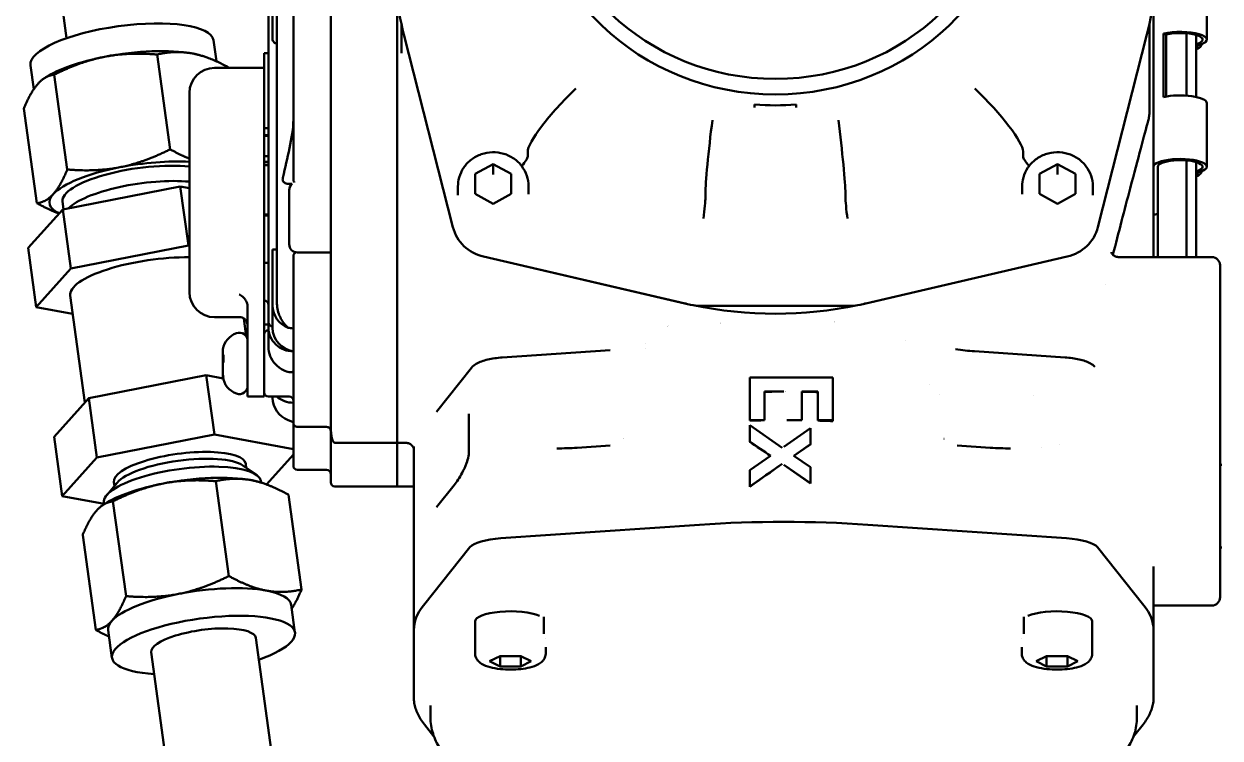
# Model space of a CAD drawing. Header units: inches. Extents: x 11 to 1621, y 11 to 1332.
# Drawn here: x 764.23 to 769.9, y 372.72 to 376.1 of the extents above; entities that cross this region are included whole.
import ezdxf

# ---------------------------------------------------------------- set-up
doc = ezdxf.new("R2010")
doc.units = ezdxf.units.IN
doc.header["$LTSCALE"] = 48
doc.header["$MEASUREMENT"] = 0
doc.layers.add('Visible (ANSI)', color=7, linetype='Continuous', lineweight=50)

msp = doc.modelspace()

# ---------------------------------------------------------------- linework, layer by layer
at = {"layer": 'Visible (ANSI)'}
for p, q in [((765.40959, 376.033374), (765.40959, 378.479624)), ((765.685181, 375.52708), (765.685181, 377.567159)), ((765.429275, 375.354681), (765.429275, 377.059511)), ((765.508016, 376.970093), (765.508016, 375.498303)), ((764.434255, 376.037119), (764.317922, 376.882142)), ((769.834787, 376.331815), (769.834787, 376.030616)), ((765.389905, 374.693553), (765.389905, 376.176001)), ((766.000142, 375.52708), (766.000142, 376.208807)), ((766.000142, 376.208807), (766.000142, 375.956801)), ((769.582819, 376.208803), (769.582819, 375.000469)), ((766.019827, 375.96677), (766.019827, 376.104309)), ((769.563134, 376.104309), (769.563134, 375.688857)), ((766.029992, 376.061175), (766.025403, 376.079217)), ((766.031764, 376.054142), (766.263986, 375.141139)), ((769.318974, 375.141139), (769.551196, 376.054142)), ((769.557557, 376.079217), (769.552969, 376.061175)), ((769.630161, 375.758195), (769.630161, 376.059393)), ((769.630161, 376.059393), (769.642449, 376.054897)), ((769.642449, 375.760729), (769.642449, 376.054897)), ((769.738886, 375.765187), (769.738886, 376.060425)), ((769.784346, 376.052481), (769.784346, 375.758896)), ((765.129525, 376.027781), (765.143297, 375.927742)), ((764.924691, 375.510537), (764.862841, 375.959804)), ((765.074039, 375.953977), (765.079399, 375.952301)), ((765.37022, 375.610169), (765.37022, 375.96639)), ((765.389905, 375.96639), (765.37022, 375.96639)), ((766.000142, 375.956801), (766.000142, 375.903414)), ((769.793757, 375.98878), (769.784346, 375.984994)), ((764.262701, 375.908447), (764.278283, 375.795259)), ((765.134, 375.896468), (765.37022, 375.896468)), ((766.000142, 375.903414), (766.000142, 375.852325)), ((764.336065, 375.852381), (764.327421, 375.846761)), ((764.43734, 375.415108), (764.37549, 375.864374)), ((766.000142, 375.852325), (766.000142, 375.528504)), ((765.01589, 374.85412), (765.01589, 375.778363)), ((767.693055, 375.708588), (767.693055, 375.722976)), ((767.889905, 375.722976), (767.889905, 375.708588)), ((769.834787, 375.729418), (769.834787, 375.42822)), ((764.293724, 375.255528), (764.231875, 375.704794)), ((765.37022, 375.610169), (765.389905, 375.610169)), ((765.37022, 375.578143), (765.37022, 375.610169)), ((765.389905, 375.578143), (765.37022, 375.578143)), ((765.37022, 375.578143), (765.37022, 375.574604)), ((765.37022, 375.574604), (765.37022, 375.536951)), ((765.37022, 375.574604), (765.389905, 375.574604)), ((765.37022, 375.536951), (765.37022, 375.477655)), ((765.508016, 375.427019), (765.508016, 375.498303)), ((765.685181, 375.404878), (765.685181, 375.52708)), ((766.000142, 375.52708), (766.000142, 375.404878)), ((766.618213, 375.499739), (766.618213, 375.476717)), ((768.964747, 375.499739), (768.964747, 375.476717)), ((765.37022, 375.477655), (765.37022, 375.45197)), ((765.37022, 375.477655), (765.389905, 375.477655)), ((765.37022, 375.45197), (765.389905, 375.45197)), ((765.37022, 375.450608), (765.37022, 375.45197)), ((765.37022, 375.450608), (765.389905, 375.450608)), ((765.37022, 375.450608), (765.37022, 375.435812)), ((765.37022, 375.201811), (765.37022, 375.435812)), ((765.389905, 375.435812), (765.37022, 375.435812)), ((765.508016, 375.387899), (765.508016, 375.427019)), ((766.370021, 375.393843), (766.45526, 375.440905)), ((766.45526, 375.440905), (766.540498, 375.393843)), ((766.45526, 375.440905), (766.45526, 375.391985)), ((769.042462, 375.393843), (769.127701, 375.440905)), ((769.127701, 375.440905), (769.212939, 375.393843)), ((769.127701, 375.440905), (769.127701, 375.391985)), ((769.602504, 375.42822), (769.602504, 375.42044)), ((769.738886, 375.000468), (769.738886, 375.458028)), ((769.784346, 375.450085), (769.784346, 375.000468)), ((765.508016, 375.373503), (765.508016, 375.372654)), ((765.508016, 375.372654), (765.508016, 375.367173)), ((765.685181, 374.554997), (765.685181, 375.404878)), ((766.000142, 374.554997), (766.000142, 375.404878)), ((766.370021, 375.299719), (766.370021, 375.393843)), ((766.540498, 375.393843), (766.540498, 375.299719)), ((769.042462, 375.299719), (769.042462, 375.393843)), ((769.212939, 375.393843), (769.212939, 375.299719)), ((769.602504, 375.42044), (769.602504, 375.000468)), ((769.784346, 375.382597), (769.793757, 375.386383)), ((764.972497, 375.335104), (764.415524, 375.226042)), ((765.01589, 375.327006), (764.972497, 375.335104)), ((764.972497, 375.335104), (765.011133, 375.05446)), ((765.429275, 375.354681), (765.429275, 375.064526)), ((765.485211, 375.347506), (765.50289, 375.347506)), ((765.488331, 375.061536), (765.488331, 375.317442)), ((766.287937, 375.293837), (766.287937, 375.33527)), ((766.622582, 375.29786), (766.622582, 375.33527)), ((768.960378, 375.29786), (768.960378, 375.33527)), ((769.295023, 375.293837), (769.295023, 375.33527)), ((764.41468, 375.262765), (764.419625, 375.226845)), ((766.45526, 375.252656), (766.370021, 375.299719)), ((766.540498, 375.299719), (766.45526, 375.252656)), ((767.459792, 375.303994), (767.459792, 375.280973)), ((768.123168, 375.303994), (768.123168, 375.280973)), ((769.127701, 375.252656), (769.042462, 375.299719)), ((769.212939, 375.299719), (769.127701, 375.252656)), ((764.415524, 375.226042), (764.251393, 375.043665)), ((764.415524, 375.226042), (764.45416, 374.945398)), ((765.37022, 375.201811), (765.37022, 375.196742)), ((765.389905, 375.201811), (765.37022, 375.201811)), ((765.37022, 374.973221), (765.37022, 375.196742)), ((765.389905, 375.196742), (765.37022, 375.196742)), ((764.251393, 375.043665), (764.290029, 374.763021)), ((764.45416, 374.945398), (765.011133, 375.05446)), ((765.011133, 375.05446), (765.01589, 375.053572)), ((765.40959, 375.036623), (765.429275, 375.036623)), ((765.40959, 374.770134), (765.40959, 375.036623)), ((765.429275, 375.064526), (765.429275, 374.793308)), ((765.37022, 374.973221), (765.389905, 374.973221)), ((765.37022, 374.973221), (765.37022, 374.823411)), ((765.508016, 374.950893), (765.508016, 375.002771)), ((765.682486, 375.022166), (765.527701, 375.022166)), ((767.363454, 374.78064), (766.408735, 375.002715)), ((766.408738, 375.002715), (767.389675, 374.774557)), ((768.193285, 374.774557), (769.174222, 375.002715)), ((769.174225, 375.002715), (768.219506, 374.78064)), ((769.415768, 375.000468), (769.858409, 375.000468)), ((764.290029, 374.763021), (764.45416, 374.945398)), ((765.508016, 374.950893), (765.508016, 374.929084)), ((765.508016, 374.577138), (765.508016, 374.929084)), ((769.897779, 374.961098), (769.897779, 373.8058)), ((769.354128, 374.8697), (769.354125, 374.8697)), ((764.450738, 374.81753), (764.520506, 374.310751)), ((765.01589, 374.833471), (765.01589, 374.85412)), ((765.37022, 374.779733), (765.37022, 374.823411)), ((764.462678, 374.7308), (764.290029, 374.763021)), ((765.29148, 374.542489), (765.29148, 374.768692)), ((765.37022, 374.542489), (765.37022, 374.779733)), ((765.40959, 374.664898), (765.40959, 374.770134)), ((767.436197, 374.769224), (768.146763, 374.769224)), ((765.134, 374.715366), (765.25211, 374.715366)), ((765.273183, 374.709304), (765.284895, 374.624231)), ((765.389905, 374.666479), (765.389905, 374.693553)), ((769.901511, 374.724877), (769.897779, 374.724877)), ((765.389905, 374.680206), (765.37022, 374.680206)), ((765.389905, 374.573214), (765.389905, 374.666479)), ((765.508016, 374.478243), (765.508016, 374.577138)), ((767.17424, 374.588371), (767.17424, 374.588369)), ((768.40872, 374.604242), (768.40872, 374.604248)), ((765.17337, 374.546369), (765.17337, 374.540567)), ((765.17337, 374.540567), (765.17337, 374.538228)), ((765.17337, 374.538228), (765.17337, 374.531025)), ((765.17337, 374.523859), (765.17337, 374.531025)), ((765.177428, 374.52031), (765.17337, 374.523859)), ((765.17337, 374.512348), (765.17337, 374.523859)), ((765.29148, 374.542489), (765.29148, 374.338966)), ((765.37022, 374.542489), (765.37022, 374.338966)), ((765.685181, 374.385464), (765.685181, 374.554997)), ((766.000142, 374.554997), (766.000142, 374.385464)), ((767.009057, 374.559432), (766.497839, 374.5245)), ((767.17424, 374.565163), (767.17424, 374.565162)), ((769.163861, 374.5245), (768.734764, 374.55382)), ((768.9956, 374.536666), (768.9956, 374.536663)), ((765.177563, 374.510399), (765.17337, 374.512348)), ((765.17337, 374.504679), (765.17337, 374.512348)), ((765.17337, 374.494047), (765.17337, 374.458538)), ((765.508016, 374.214163), (765.508016, 374.478243)), ((766.352262, 374.475448), (766.186069, 374.267542)), ((765.095714, 374.440076), (764.538741, 374.331014)), ((765.175631, 374.425161), (765.095714, 374.440076)), ((765.134349, 374.159431), (765.095714, 374.440076)), ((765.17337, 374.446328), (765.17337, 374.458538)), ((767.669727, 374.227563), (767.669727, 374.430293)), ((767.669727, 374.430293), (767.83085, 374.430293)), ((767.83085, 374.430293), (768.063428, 374.430293)), ((768.063428, 374.430293), (768.063428, 374.227563)), ((765.685181, 374.195343), (765.685181, 374.385464)), ((766.000142, 374.119949), (766.000142, 374.385464)), ((766.000142, 374.385169), (766.000142, 374.119949)), ((767.740391, 374.362716), (767.740391, 374.227563)), ((767.83085, 374.362716), (767.740391, 374.362716)), ((767.992764, 374.362716), (767.917052, 374.362716)), ((767.917052, 374.362716), (767.917052, 374.227563)), ((767.992764, 374.227563), (767.992764, 374.362716)), ((768.519878, 374.396348), (768.519875, 374.39635)), ((768.569174, 374.349206), (768.569117, 374.349261)), ((764.538741, 374.331014), (764.374609, 374.148637)), ((764.577377, 374.050369), (764.538741, 374.331014)), ((765.29148, 374.338966), (765.37022, 374.338966)), ((765.488331, 374.338966), (765.389905, 374.338966)), ((765.40959, 374.332728), (765.40959, 374.338966)), ((769.012211, 374.344006), (769.012212, 374.344004)), ((766.186064, 374.267541), (766.185991, 374.267449)), ((766.339512, 374.257447), (766.339512, 374.069198)), ((765.508016, 374.016083), (765.508016, 374.214163)), ((765.527701, 374.19532), (765.665496, 374.19532)), ((765.685181, 373.939851), (765.685181, 374.195343)), ((767.669727, 374.227563), (767.669727, 374.225392)), ((767.740391, 374.227563), (767.669727, 374.227563)), ((767.669727, 374.203429), (767.823911, 374.097011)), ((767.669727, 374.127179), (767.669727, 374.203429)), ((767.740391, 374.22688), (767.740391, 374.227563)), ((767.83085, 374.101824), (767.957432, 374.189627)), ((767.917052, 374.227563), (767.846386, 374.227563)), ((767.917052, 374.226943), (767.917052, 374.227563)), ((767.957432, 374.189627), (767.957432, 374.113377)), ((767.992764, 374.225371), (767.992764, 374.227563)), ((768.063428, 374.227563), (767.992764, 374.227563)), ((768.063428, 374.22303), (768.063428, 374.227563)), ((764.413245, 373.867992), (764.374609, 374.148637)), ((764.577377, 374.050369), (765.134349, 374.159431)), ((765.134349, 374.159431), (765.508016, 374.089695)), ((766.000142, 374.119949), (765.704866, 374.119949)), ((766.000142, 373.920793), (766.000142, 374.119949)), ((766.04043, 374.119949), (766.000142, 374.119949)), ((766.000142, 374.119949), (766.000142, 373.921014)), ((766.040543, 374.119949), (766.04043, 374.119949)), ((767.768783, 374.058773), (767.669727, 374.127179)), ((767.669727, 374.125008), (767.669727, 374.127179)), ((765.508016, 374.06481), (765.380527, 373.92315)), ((766.078882, 374.101995), (766.078882, 373.23362)), ((767.009057, 374.107634), (766.852433, 374.096932)), ((767.957432, 374.113377), (767.879039, 374.058999)), ((767.957432, 374.112038), (767.957432, 374.113377)), ((768.809268, 374.096932), (768.652644, 374.107634)), ((769.04956, 374.098542), (769.04956, 374.098542)), ((769.136409, 374.114028), (769.13641, 374.114028)), ((764.413245, 373.867992), (764.577377, 374.050369)), ((765.268703, 374.013255), (765.331986, 373.969714)), ((765.285224, 374.001888), (765.28272, 374.020076)), ((765.508016, 374.011694), (765.508016, 374.016083)), ((767.669727, 373.990065), (767.768783, 374.058773)), ((767.823911, 374.020761), (767.669727, 373.913815)), ((767.957432, 373.928597), (767.83085, 374.015971)), ((767.879039, 374.058999), (767.957432, 374.004847)), ((769.906426, 374.016216), (769.897779, 374.016216)), ((765.527701, 373.992009), (765.665496, 373.992009)), ((767.669727, 373.913815), (767.669727, 373.990065)), ((767.957432, 374.004847), (767.957432, 373.928597)), ((764.673054, 373.931253), (764.623891, 373.872232)), ((764.660219, 373.915844), (764.657715, 373.934033)), ((765.141123, 373.938404), (765.202972, 373.489138)), ((765.352321, 373.932577), (765.357681, 373.930902)), ((765.354993, 373.931742), (765.353925, 373.939501)), ((765.685181, 373.932954), (765.685181, 373.939851)), ((765.704866, 373.913269), (766.000142, 373.913269)), ((766.000142, 373.920793), (766.000142, 373.913269)), ((766.078882, 373.91349), (766.000142, 373.91349)), ((766.269389, 373.919977), (766.186069, 373.815744)), ((767.669727, 373.911644), (767.669727, 373.913815)), ((767.957432, 373.927259), (767.957432, 373.928597)), ((764.611796, 373.830937), (764.413245, 373.867992)), ((764.612, 373.829456), (764.610932, 373.837214)), ((764.653772, 373.842975), (764.715621, 373.393708)), ((765.484859, 373.874254), (765.546708, 373.424988)), ((764.614347, 373.830982), (764.605703, 373.825361)), ((766.186064, 373.815743), (766.185991, 373.815651)), ((769.897779, 373.414436), (769.897779, 373.8058)), ((766.491563, 373.668135), (767.43214, 373.732405)), ((767.43214, 373.732405), (766.491563, 373.668135)), ((768.22956, 373.732405), (769.170137, 373.668135)), ((769.170137, 373.668135), (768.22956, 373.732405)), ((764.510157, 373.683395), (764.572006, 373.234129)), ((766.124854, 373.350191), (766.344677, 373.625189)), ((766.344677, 373.625189), (766.124854, 373.350191)), ((769.317023, 373.625189), (769.536847, 373.350191)), ((769.536847, 373.350191), (769.317023, 373.625189)), ((769.906426, 373.624852), (769.897779, 373.624852)), ((769.582819, 373.23362), (769.582819, 373.534818)), ((769.897779, 373.414436), (769.897779, 373.388632)), ((765.515882, 373.221335), (765.49787, 373.352176)), ((769.582819, 373.349261), (769.858409, 373.349261)), ((766.369039, 373.273243), (766.369039, 373.122644)), ((766.693842, 373.296076), (766.693842, 373.239602)), ((768.967858, 373.239602), (768.967858, 373.296076)), ((769.292661, 373.273243), (769.292661, 373.122644)), ((764.649058, 373.102001), (764.631045, 373.232842)), ((766.078882, 373.23362), (766.078882, 372.913597)), ((766.693842, 373.239602), (766.693842, 373.214475)), ((768.967858, 373.214475), (768.967858, 373.239602)), ((769.582819, 373.23362), (769.582819, 372.913597)), ((765.433146, 372.447504), (765.330134, 373.195764)), ((766.703685, 373.19256), (766.703685, 373.192558)), ((768.958016, 373.19256), (768.958016, 373.192559)), ((764.939043, 372.370412), (764.834806, 373.127573)), ((766.437937, 373.084994), (766.487149, 373.109916)), ((766.487149, 373.109916), (766.585575, 373.109916)), ((766.487149, 373.109916), (766.487149, 373.060073)), ((766.585575, 373.109916), (766.634787, 373.084994)), ((766.585575, 373.060073), (766.585575, 373.109916)), ((766.703685, 373.152803), (766.703685, 373.122644)), ((768.958016, 373.152803), (768.958016, 373.122644)), ((769.026913, 373.084994), (769.076126, 373.109916)), ((769.076126, 373.109916), (769.174551, 373.109916)), ((769.076126, 373.060073), (769.076126, 373.109916)), ((769.174551, 373.109916), (769.223764, 373.084994)), ((769.174551, 373.060073), (769.174551, 373.109916)), ((766.487149, 373.060073), (766.437937, 373.084994)), ((766.585575, 373.060073), (766.487149, 373.060073)), ((766.634787, 373.084994), (766.585575, 373.060073)), ((769.076126, 373.060073), (769.026913, 373.084994)), ((769.174551, 373.060073), (769.076126, 373.060073)), ((769.223764, 373.084994), (769.174551, 373.060073)), ((766.157622, 372.875947), (766.157622, 372.819472)), ((769.504079, 372.875947), (769.504079, 372.819472)), ((766.174159, 372.729107), (766.128646, 372.786044)), ((769.533054, 372.786044), (769.487541, 372.729107))]:
    msp.add_line(p, q, dxfattribs=at)
for centre, radius, start, end in [((765.134, 375.778358), 0.11811, 90, 179.999667), ((765.527701, 375.317442), 0.03937, 131.197976, 179.999821), ((765.527701, 375.061536), 0.03937, 180.000144, 270), ((769.858409, 374.961098), 0.03937, 0, 90), ((765.134, 374.833476), 0.11811, 180.000333, 270), ((765.37022, 374.774421), 0.019685, 0.000037, 90), ((765.25211, 374.675996), 0.03937, 70.867722, 90), ((765.271795, 374.546755), 0.098425, 109.471221, 170.296435), ((765.25211, 374.602433), 0.03937, 359.999501, 109.471221), ((765.389905, 374.634242), 0.019685, 90, 180), ((765.271795, 374.446138), 0.098425, 187.14767, 250.528779), ((765.25211, 374.390461), 0.03937, 250.528779, 359.997837), ((765.389905, 374.358651), 0.019685, 180.003116, 270), ((765.488331, 374.319281), 0.019685, 0.000646, 90), ((765.527701, 374.011694), 0.019685, 180.000293, 270), ((765.665496, 373.972324), 0.019685, 0.000519, 90), ((765.704866, 373.932954), 0.019685, 180.000363, 270), ((769.858409, 373.388632), 0.03937, 270, 0)]:
    msp.add_arc(centre, radius, start, end, dxfattribs=at)
for centre, major_axis in [((767.79148, 376.881448), (1.161417, 0)), ((767.79148, 376.898714), (1.102362, 0))]:
    msp.add_ellipse(centre, major_axis=major_axis, ratio=0.95630476, dxfattribs=at)
for centre, major_axis, ratio, start_param, end_param in [((767.79148, 376.463465), (-1.811024, 0), 0.95630476, 0, 0.23860247), ((767.79148, 376.463465), (1.811024, 0), 0.95630476, 6.04458284, 6.28318531), ((764.696113, 375.968114), (0.433412, 0.059667), 0.28987042, 0, 3.14159265), ((766.216677, 376.123706), (-0.19685, 0), 0.95630476, 0.17303789, 0.23858651), ((769.366283, 376.123706), (0.19685, 0), 0.95630476, 6.0445988, 6.11014742), ((769.708803, 376.030616), (0.125984, 0), 0.2923717, 5.59081613, 8.52811214), ((769.708803, 376.030616), (0.106299, 0), 0.2923717, 5.59081613, 8.52811214), ((769.872582, 375.990905), (0.106474, 0), 0.2923717, 2.44922348, 2.54758958), ((769.872582, 375.990905), (-0.086789, 0), 0.2923717, 5.59081613, 6.0887864), ((764.714125, 375.837273), (0.433412, 0.059667), 0.28987042, 1.76369097, 2.58935539), ((764.714125, 375.837273), (0.433412, 0.059667), 0.28987042, 0.71649342, 1.76369097), ((764.714125, 375.837273), (0.433412, 0.059667), 0.28987042, 0.55223726, 0.71649342), ((766.846347, 375.717908), (-0.22443, -0.229088), 0.17872486, 4.53193932, 6.10273565), ((768.736613, 375.717908), (0.22443, -0.229088), 0.17872486, 0.18044966, 1.75124598), ((769.708803, 375.729418), (0.125984, 0), 0.2923717, 0, 2.24492683), ((767.79148, 376.82965), (1.161417, 0), 0.95630476, 4.62754145, 4.79723651), ((767.492825, 375.567543), (-0.031628, -0.275588), 0.03458935, 4.4196526, 5.99044893), ((768.090135, 375.567543), (0.031628, -0.275588), 0.03458935, 0.29273638, 1.86353271), ((764.786176, 375.313908), (-0.433412, -0.059667), 0.28987042, 4.90528363, 5.95248118), ((764.786176, 375.313908), (-0.371496, -0.051143), 0.28987042, 4.00649127, 6.28318531), ((764.786176, 375.313908), (-0.433412, -0.059667), 0.28987042, 4.11438615, 4.90528363), ((766.553032, 375.414383), (-0.064123, -0.065454), 0.17872486, 1.99634837, 2.961143), ((769.029929, 375.414383), (0.064123, -0.065454), 0.17872486, 3.32204231, 4.28683694), ((769.708803, 375.42822), (-0.125984, 0), 0.2923717, 2.44922348, 6.28318531), ((769.708803, 375.42822), (0.106299, 0), 0.2923717, 5.59081613, 9.42477796), ((764.796155, 375.241424), (-0.371496, -0.051143), 0.28987042, 4.04018599, 5.92342974), ((769.872582, 375.388508), (0.106474, 0), 0.2923717, 2.44922348, 2.54758958), ((769.872582, 375.388508), (-0.086789, 0), 0.2923717, 5.59081613, 6.0887864), ((764.786176, 375.313908), (-0.433412, -0.059667), 0.28987042, 5.95248118, 6.71039373), ((767.450354, 375.205673), (-0.009036, -0.07874), 0.03458935, 1.27805995, 2.84885627), ((768.132606, 375.205673), (0.009036, -0.07874), 0.03458935, 3.43432903, 5.00512536), ((769.563134, 375.209516), (0.03937, 0), 0.2923717, 5.23598776, 6.28318531), ((766.45526, 375.185631), (-0.19685, 0), 0.95630476, 0.23860247, 1.33219386), ((766.45526, 375.185631), (-0.19685, 0), 0.95630476, 0.23860247, 1.33220982), ((769.127701, 375.185631), (0.19685, 0), 0.95630476, 4.95097554, 6.04458284), ((769.127701, 375.185631), (0.19685, 0), 0.95630476, 4.95099145, 6.04458284), ((764.847001, 374.872083), (-0.396263, -0.054553), 0.28987042, 4.23258679, 6.28318531), ((765.527701, 374.770134), (-0.11811, 0), 0.95721581, 0, 1.19019382), ((767.79148, 376.463465), (-1.811024, 0), 0.95630476, 1.33219386, 1.33637133), ((767.436197, 374.957473), (0.19685, 0), 0.95630476, 4.47380247, 4.71238898), ((767.79148, 376.463465), (-1.811024, 0), 0.95630476, 1.35421424, 1.78737842), ((768.146763, 374.957473), (0.19685, 0), 0.95630476, 4.71238898, 4.95097549), ((767.79148, 376.463465), (-1.811024, 0), 0.95630476, 1.80522132, 1.8093988), ((767.79148, 375.617573), (-1.003937, 0), 0.95630476, 1.31000478, 1.31001104), ((767.79148, 375.617573), (-1.003937, 0), 0.95630476, 1.85350195, 1.85351306), ((765.508016, 374.666479), (-0.11811, 0), 0.95721581, 0, 1.57079633), ((765.527701, 374.664898), (0.11811, 0), 0.95721581, 3.14159265, 4.5449409), ((767.79148, 375.502466), (1.003937, 0), 0.95630476, 4.18176579, 4.18176763), ((767.83085, 373.85049), (-1.751969, 0), 0.2923717, 4.71238898, 4.76404458), ((767.79148, 374.279664), (-0.098425, 0), 0.95630476, 4.22237849, 4.22246954), ((767.83085, 373.85049), (-1.751969, 0), 0.2923717, 4.61983884, 4.66316624), ((765.527701, 374.332728), (0.11811, 0), 0.95721581, 3.14159265, 4.33178648), ((765.508016, 374.423111), (0.11811, 0), 0.95721581, 3.98102909, 4.71238898), ((765.527701, 374.214163), (-0.019685, 0), 0.95721581, 0, 1.57079633), ((765.665496, 374.176477), (-0.019685, 0), 0.95721581, 3.14159265, 4.71238898), ((765.704866, 374.195343), (0, -0.075394), 0.26109632, 4.71238898, 6.28318531), ((767.83085, 373.715337), (-1.751969, 0), 0.2923717, 4.76404458, 4.80448595), ((767.83085, 373.715337), (-1.751969, 0), 0.2923717, 4.66316624, 4.70352153), ((767.83085, 373.715337), (-1.751969, 0), 0.2923717, 4.57924366, 4.61983884), ((767.83085, 373.741892), (-1.555118, 0), 0.2923717, 5.22241584, 5.22258078), ((767.83085, 373.503685), (1.734526, -1.269929), 0.19418864, 1.74759263, 1.80412158), ((767.83085, 373.741892), (-1.555118, 0), 0.2923717, 4.20219683, 4.20236166), ((764.970218, 373.977054), (-0.312503, -0.043022), 0.28987042, 3.14159265, 6.28318531), ((767.830921, 373.244935), (-2.127443, -1.613654), 0.23666758, 4.47620587, 4.51244114), ((764.982428, 373.888357), (-0.371496, -0.051143), 0.28987042, 3.14159265, 6.28318531), ((764.974656, 373.944818), (-0.312503, -0.043022), 0.28987042, 3.44929956, 5.9754784), ((767.830881, 373.513025), (-1.735076, -1.275754), 0.1936859, 4.57490547, 4.66301069), ((767.83085, 373.503745), (1.734531, -1.269362), 0.19424851, 1.6396909, 1.71200489), ((764.992407, 373.815873), (0.433412, 0.059667), 0.28987042, 0.71649342, 1.76369097), ((764.992407, 373.815873), (0.433412, 0.059667), 0.28987042, 1.76369097, 2.58935539), ((764.992407, 373.815873), (0.433412, 0.059667), 0.28987042, 0.55223726, 0.71649342), ((766.300142, 373.895395), (-0.030752, 0.024582), 0.93121108, 6.28317159, 6.28318531), ((767.83085, 373.23362), (-1.751969, 0), 0.2923717, 4.48279883, 4.94197913), ((767.83085, 373.23362), (1.751969, 0), 0.2923717, 1.34120617, 1.80038648), ((766.536362, 373.612091), (-0.19685, 0), 0.2923717, 4.94197913, 6.05359515), ((766.536362, 373.612091), (-0.19685, 0), 0.2923717, 4.94197913, 6.05359515), ((769.125338, 373.612091), (0.19685, 0), 0.2923717, 0.22959015, 1.34120617), ((769.125338, 373.612091), (0.19685, 0), 0.2923717, 0.22959015, 1.34120617), ((765.064458, 373.292509), (-0.433412, -0.059667), 0.28987042, 3.85808607, 4.90528363), ((765.064458, 373.292509), (-0.433412, -0.059667), 0.28987042, 4.90528363, 5.95248118), ((765.064458, 373.292509), (0.433412, 0.059667), 0.28987042, 0, 0.71649342), ((767.83085, 373.23362), (-1.751969, 0), 0.2923717, 6.05359515, 6.28318531), ((767.83085, 373.23362), (-1.751969, 0), 0.2923717, 6.05359515, 6.28318531), ((767.83085, 373.23362), (1.751969, 0), 0.2923717, 0, 0.22959015), ((767.83085, 373.23362), (1.751969, 0), 0.2923717, 0, 0.22959015), ((765.08247, 373.161668), (-0.433412, -0.059667), 0.28987042, 2.17904191, 7.24573606), ((765.064458, 373.292509), (-0.433412, -0.059667), 0.28987042, 5.95248118, 6.28318531), ((766.536362, 373.273243), (-0.167323, 0), 0.2923717, 3.74478406, 6.28318531), ((769.125338, 373.273243), (0.167323, 0), 0.2923717, 0, 2.53840125), ((765.08247, 373.161668), (-0.247664, -0.034095), 0.28987042, 3.14159265, 6.28318531)]:
    msp.add_ellipse(centre, major_axis=major_axis, ratio=ratio, start_param=start_param, end_param=end_param, dxfattribs=at)
for points, knots in [([(765.429275, 376.012618), (765.428042, 376.012618), (765.426816, 376.012748), (765.424452, 376.01324), (765.423316, 376.013603), (765.420131, 376.014943), (765.418307, 376.016182), (765.414357, 376.01965), (765.412521, 376.022333), (765.410128, 376.027886), (765.40959, 376.030759), (765.40959, 376.033374)], [-0.205824881, -0.205824881, -0.205824881, -0.205824881, -0.19642867, -0.19642867, -0.187032459, -0.187032459, -0.168240036, -0.168240036, -0.13477158, -0.13477158, -0.101303124, -0.101303124, -0.101303124, -0.101303124]), ([(769.813461, 376.010112), (769.811505, 376.006233), (769.809285, 376.002753), (769.804203, 375.996267), (769.801305, 375.993488), (769.796172, 375.989774), (769.793678, 375.988564), (769.789598, 375.987656), (769.788028, 375.987939), (769.785339, 375.989871), (769.785345, 375.992691), (769.787428, 375.995806)], [0.98849739, 0.98849739, 0.98849739, 0.98849739, 1.027841143, 1.027841143, 1.074833881, 1.074833881, 1.117304527, 1.117304527, 1.159775172, 1.159775172, 1.238302717, 1.238302717, 1.238302717, 1.238302717]), ([(765.457771, 375.370488), (765.458156, 375.37236), (765.458544, 375.374232), (765.46881, 375.423505), (765.480133, 375.470536), (765.499807, 375.562429), (765.508016, 375.607327), (765.508016, 375.651238)], [3.251544281, 3.251544281, 3.251544281, 3.251544281, 3.265356649, 3.265356649, 3.615248785, 3.615248785, 3.96514092, 3.96514092, 3.96514092, 3.96514092]), ([(769.563134, 375.688857), (769.563134, 375.688326), (769.563131, 375.687795), (769.563123, 375.686756), (769.563117, 375.686248), (769.563099, 375.685165), (769.563087, 375.684591), (769.563052, 375.683235), (769.563027, 375.682455), (769.56293, 375.679939), (769.562838, 375.678217), (769.562606, 375.674812), (769.562467, 375.673135), (769.562164, 375.670048), (769.562006, 375.668637), (769.560884, 375.659647), (769.559438, 375.652525), (769.557557, 375.645812)], [-0.120711475, -0.120711475, -0.120711475, -0.120711475, -0.116595293, -0.116595293, -0.112643227, -0.112643227, -0.108159151, -0.108159151, -0.102033803, -0.102033803, -0.088354019, -0.088354019, -0.074787055, -0.074787055, -0.063162013, -0.063162013, -0.000001, -0.000001, -0.000001, -0.000001]), ([(769.390146, 375.011174), (769.416578, 375.113706), (769.44595, 375.226627), (769.509675, 375.469666), (769.538842, 375.578993), (769.557557, 375.645812)], [0.05867134, 0.05867134, 0.05867134, 0.05867134, 0.89719604, 0.89719604, 2.14518363, 2.14518363, 2.14518363, 2.14518363]), ([(766.622582, 375.33527), (766.622582, 375.352382), (766.619747, 375.369489), (766.60871, 375.402), (766.600491, 375.417388), (766.579485, 375.444989), (766.566658, 375.457164), (766.537648, 375.477103), (766.521434, 375.484815), (766.487241, 375.494967), (766.469254, 375.497364), (766.433358, 375.496549), (766.415454, 375.493323), (766.381617, 375.481533), (766.365681, 375.472989), (766.337483, 375.451455), (766.325195, 375.438505), (766.305564, 375.409557), (766.298171, 375.393599), (766.289839, 375.363341), (766.287937, 375.349306), (766.287937, 375.33527)], [1.57079633, 1.57079633, 1.57079633, 1.57079633, 1.88471906, 1.88471906, 2.19994561, 2.19994561, 2.51840988, 2.51840988, 2.84053566, 2.84053566, 3.1653255, 3.1653255, 3.49097866, 3.49097866, 3.8154729, 3.8154729, 4.13705489, 4.13705489, 4.45489324, 4.45489324, 4.71238898, 4.71238898, 4.71238898, 4.71238898]), ([(769.295023, 375.33527), (769.295023, 375.352382), (769.292188, 375.369489), (769.281151, 375.402), (769.272932, 375.417388), (769.251926, 375.444989), (769.239099, 375.457164), (769.210089, 375.477103), (769.193875, 375.484815), (769.159682, 375.494967), (769.141695, 375.497364), (769.105799, 375.496549), (769.087895, 375.493323), (769.054058, 375.481533), (769.038122, 375.472989), (769.009924, 375.451455), (768.997636, 375.438505), (768.978005, 375.409557), (768.970612, 375.393599), (768.96228, 375.363341), (768.960378, 375.349306), (768.960378, 375.33527)], [1.57079633, 1.57079633, 1.57079633, 1.57079633, 1.88471906, 1.88471906, 2.19994561, 2.19994561, 2.51840988, 2.51840988, 2.84053566, 2.84053566, 3.1653255, 3.1653255, 3.49097866, 3.49097866, 3.8154729, 3.8154729, 4.13705489, 4.13705489, 4.45489324, 4.45489324, 4.71238898, 4.71238898, 4.71238898, 4.71238898]), ([(765.457771, 375.370488), (765.45736, 375.36849), (765.45735, 375.36645), (765.458151, 375.362325), (765.458996, 375.360326), (765.46164, 375.356282), (765.463567, 375.354399), (765.468221, 375.351163), (765.470989, 375.349915), (765.477526, 375.34797), (765.481381, 375.347506), (765.485211, 375.347506)], [-0.105142319, -0.105142319, -0.105142319, -0.105142319, -0.089381385, -0.089381385, -0.072679221, -0.072679221, -0.052145228, -0.052145228, -0.029180943, -0.029180943, -0.000000002, -0.000000002, -0.000000002, -0.000000002]), ([(765.508016, 375.373503), (765.508016, 375.374008), (765.508016, 375.37471), (765.508016, 375.375608), (765.508016, 375.376507), (765.508016, 375.377635), (765.508016, 375.378895), (765.508016, 375.381417), (765.508016, 375.384414), (765.508016, 375.387899)], [0, 0, 0, 0, 0.25, 0.25, 0.25, 0.5, 0.5, 0.5, 1, 1, 1, 1]), ([(765.513403, 375.353657), (765.511815, 375.355337), (765.510445, 375.357402), (765.508509, 375.362071), (765.508016, 375.364705), (765.508016, 375.367173)], [0.1897294903, 0.1897294903, 0.1897294903, 0.1897294903, 0.2071927555, 0.2071927555, 0.2260282526, 0.2260282526, 0.2260282526, 0.2260282526]), ([(769.813455, 375.407725), (769.810323, 375.401545), (769.806547, 375.396414), (769.800375, 375.390316), (769.797654, 375.388286), (769.792816, 375.385828), (769.790719, 375.385389), (769.78576, 375.385779), (769.784777, 375.389003), (769.787159, 375.392999), (769.78729, 375.393203), (769.787428, 375.39341)], [-0.342988801, -0.342988801, -0.342988801, -0.342988801, -0.281064481, -0.281064481, -0.23881093, -0.23881093, -0.196557379, -0.196557379, -0.09827869, -0.09827869, -0.093019394, -0.093019394, -0.093019394, -0.093019394]), ([(765.508489, 375.006952), (765.508346, 375.006341), (765.508236, 375.005722), (765.508105, 375.004664), (765.508066, 375.004231), (765.508028, 375.003518), (765.508019, 375.003239), (765.508016, 375.002897), (765.508016, 375.002834), (765.508016, 375.002771)], [0.1486504897, 0.1486504897, 0.1486504897, 0.1486504897, 0.1536924736, 0.1536924736, 0.1571504493, 0.1571504493, 0.1593505532, 0.1593505532, 0.1598506024, 0.1598506024, 0.1598506024, 0.1598506024]), ([(765.508489, 375.006952), (765.508737, 375.00802), (765.50908, 375.009086), (765.509965, 375.01127), (765.510515, 375.012377), (765.51251, 375.015788), (765.514217, 375.017921), (765.51728, 375.020958), (765.51852, 375.022018), (765.519796, 375.022968)], [-0.0777590195, -0.0777590195, -0.0777590195, -0.0777590195, -0.0688979502, -0.0688979502, -0.0593745104, -0.0593745104, -0.0385953758, -0.0385953758, -0.0256385234, -0.0256385234, -0.0256385234, -0.0256385234]), ([(769.382833, 375.023274), (769.382833, 375.023274), (769.382924, 375.021704), (769.386398, 375.01557), (769.388517, 375.012505), (769.395726, 375.006103), (769.40131, 375.002914), (769.410089, 375.000807), (769.412913, 375.000478), (769.415629, 375.000465)], [0.231684414, 0.231684414, 0.231684414, 0.231684414, 0.349580404, 0.349580404, 0.41705486, 0.41705486, 0.492615327, 0.492615327, 0.526859174, 0.526859174, 0.526859174, 0.526859174]), ([(765.289862, 374.779733), (765.288655, 374.783766), (765.286848, 374.787777), (765.281566, 374.797002), (765.277547, 374.802314), (765.266675, 374.813693), (765.25954, 374.819238), (765.252227, 374.823345), (765.252169, 374.823378), (765.25211, 374.823411)], [0.223258908, 0.223258908, 0.223258908, 0.223258908, 0.257033882, 0.257033882, 0.304762052, 0.304762052, 0.367743574, 0.367743574, 0.368252061, 0.368252061, 0.368252061, 0.368252061]), ([(765.429275, 374.793308), (765.429275, 374.773677), (765.432734, 374.750352), (765.444299, 374.716004), (765.453449, 374.698305), (765.468909, 374.67888), (765.475048, 374.672417), (765.482525, 374.666212), (765.483173, 374.665687), (765.483825, 374.665168)], [-0.523549544, -0.523549544, -0.523549544, -0.523549544, -0.367120166, -0.367120166, -0.236019592, -0.236019592, -0.172608456, -0.172608456, -0.166657058, -0.166657058, -0.166657058, -0.166657058]), ([(765.289862, 374.687647), (765.288655, 374.691681), (765.286848, 374.695297), (765.281566, 374.702897), (765.277547, 374.706654), (765.270379, 374.71101), (765.267746, 374.712244), (765.265013, 374.713192)], [-0.176512077, -0.176512077, -0.176512077, -0.176512077, -0.135250317, -0.135250317, -0.076942404, -0.076942404, -0.046082906, -0.046082906, -0.046082906, -0.046082906]), ([(765.389905, 374.693553), (765.389905, 374.690869), (765.390481, 374.687696), (765.392361, 374.682823), (765.393941, 374.680218), (765.397375, 374.676471), (765.399834, 374.674662), (765.404365, 374.672656), (765.407183, 374.672046), (765.40959, 374.672046)], [0.2388156966, 0.2388156966, 0.2388156966, 0.2388156966, 0.2602014045, 0.2602014045, 0.2801992554, 0.2801992554, 0.2998988848, 0.2998988848, 0.3182455311, 0.3182455311, 0.3182455311, 0.3182455311]), ([(765.508016, 374.662278), (765.507274, 374.662307), (765.506534, 374.662342), (765.498007, 374.662799), (765.490658, 374.663801), (765.483825, 374.665168)], [-4.1942685455, -4.1942685455, -4.1942685455, -4.1942685455, -4.1881722688, -4.1881722688, -4.1238288679, -4.1238288679, -4.1238288679, -4.1238288679]), ([(765.389905, 374.573214), (765.389905, 374.56019), (765.392843, 374.545448), (765.404687, 374.51714), (765.413577, 374.503586), (765.434091, 374.481179), (765.447256, 374.470852), (765.470321, 374.459619), (765.479286, 374.456602), (765.488331, 374.454755)], [-0.463048548, -0.463048548, -0.463048548, -0.463048548, -0.349386361, -0.349386361, -0.235724174, -0.235724174, -0.117862087, -0.117862087, -0.049534992, -0.049534992, -0.049534992, -0.049534992]), ([(765.174844, 374.563317), (765.174095, 374.559), (765.17361, 374.554626), (765.173397, 374.549149), (765.173379, 374.547773), (765.17337, 374.546369)], [-1.1332397132, -1.1332397132, -1.1332397132, -1.1332397132, -1.0999329538, -1.0999329538, -1.0892096269, -1.0892096269, -1.0892096269, -1.0892096269]), ([(765.17337, 374.531025), (765.17348, 374.533039), (765.174049, 374.534779), (765.175879, 374.536553), (765.176866, 374.537086), (765.178012, 374.537508)], [-0.8718446075, -0.8718446075, -0.8718446075, -0.8718446075, -0.8219001622, -0.8219001622, -0.7918420458, -0.7918420458, -0.7918420458, -0.7918420458]), ([(765.178012, 374.537508), (765.177603, 374.531327), (765.177426, 374.525205), (765.177426, 374.515029), (765.177522, 374.510543), (765.177734, 374.505946)], [-1.0674606037, -1.0674606037, -1.0674606037, -1.0674606037, -1.020663621, -1.020663621, -0.9863791819, -0.9863791819, -0.9863791819, -0.9863791819]), ([(766.497839, 374.5245), (766.485581, 374.523662), (766.473582, 374.522422), (766.450538, 374.519152), (766.439497, 374.517124), (766.418682, 374.512261), (766.408913, 374.509434), (766.390716, 374.502776), (766.382286, 374.498982), (766.366469, 374.489455), (766.358927, 374.483786), (766.352262, 374.475448)], [0.22959015, 0.22959015, 0.22959015, 0.22959015, 0.45191336, 0.45191336, 0.67423656, 0.67423656, 0.89655977, 0.89655977, 1.11888297, 1.11888297, 1.34120617, 1.34120617, 1.34120617, 1.34120617]), ([(769.305123, 374.480341), (769.298368, 374.48731), (769.291052, 374.492274), (769.275558, 374.500784), (769.267302, 374.504268), (769.24955, 374.510403), (769.240055, 374.51303), (769.219912, 374.517559), (769.209267, 374.519455), (769.187113, 374.522525), (769.175606, 374.523698), (769.163861, 374.5245)], [4.98852562, 4.98852562, 4.98852562, 4.98852562, 5.20153952, 5.20153952, 5.41455343, 5.41455343, 5.62756734, 5.62756734, 5.84058125, 5.84058125, 6.05359515, 6.05359515, 6.05359515, 6.05359515]), ([(765.177734, 374.505946), (765.175842, 374.502704), (765.174414, 374.499589), (765.173532, 374.496142), (765.173407, 374.495075), (765.17337, 374.494047)], [-1.1622365962, -1.1622365962, -1.1622365962, -1.1622365962, -1.111614758, -1.111614758, -1.0873376103, -1.0873376103, -1.0873376103, -1.0873376103]), ([(765.488331, 374.454755), (765.488766, 374.454668), (765.489205, 374.45459), (765.491592, 374.454213), (765.493499, 374.454089), (765.497368, 374.454195), (765.499209, 374.454469), (765.502824, 374.455407), (765.504495, 374.456169), (765.507141, 374.458095), (765.50791, 374.459263), (765.508012, 374.460507), (765.508016, 374.460588), (765.508016, 374.46067)], [-0.1715358363, -0.1715358363, -0.1715358363, -0.1715358363, -0.1679961971, -0.1679961971, -0.152405531, -0.152405531, -0.1348323485, -0.1348323485, -0.112555024, -0.112555024, -0.0866365475, -0.0866365475, -0.0848114084, -0.0848114084, -0.0848114084, -0.0848114084]), ([(765.17337, 374.458538), (765.173457, 374.452888), (765.173837, 374.447188), (765.175078, 374.438973), (765.175708, 374.435816), (765.176436, 374.432607)], [-0.8666689291, -0.8666689291, -0.8666689291, -0.8666689291, -0.8255777353, -0.8255777353, -0.8021974433, -0.8021974433, -0.8021974433, -0.8021974433]), ([(765.176351, 374.422278), (765.175422, 374.426046), (765.174658, 374.429855), (765.173671, 374.437458), (765.173432, 374.441844), (765.17337, 374.446328)], [-1.1515257425, -1.1515257425, -1.1515257425, -1.1515257425, -1.1215678958, -1.1215678958, -1.088655892, -1.088655892, -1.088655892, -1.088655892]), ([(765.176351, 374.422278), (765.176072, 374.423767), (765.175955, 374.425334), (765.175955, 374.42863), (765.176095, 374.430535), (765.176436, 374.432607)], [0.9818741699, 0.9818741699, 0.9818741699, 0.9818741699, 1.0228590161, 1.0228590161, 1.0677939785, 1.0677939785, 1.0677939785, 1.0677939785]), ([(765.483825, 374.227761), (765.486366, 374.226441), (765.488995, 374.225197), (765.496991, 374.221795), (765.502443, 374.219954), (765.508016, 374.218537)], [-1.0310487655, -1.0310487655, -1.0310487655, -1.0310487655, -1.013589241, -1.013589241, -0.9796005914, -0.9796005914, -0.9796005914, -0.9796005914]), ([(766.040543, 374.119949), (766.046457, 374.119996), (766.052216, 374.118698), (766.05697, 374.116646), (766.059347, 374.11562), (766.061484, 374.11442), (766.06336, 374.113154), (766.064298, 374.112521), (766.065172, 374.111871), (766.065982, 374.111218), (766.066388, 374.110891), (766.066777, 374.110563), (766.067152, 374.110235), (766.067339, 374.110071), (766.067522, 374.109908), (766.067702, 374.109744), (766.067882, 374.109581), (766.067988, 374.109483), (766.06823, 374.109254), (766.0721, 374.105594), (766.075125, 374.101151), (766.077055, 374.096518), (766.077833, 374.094652), (766.078435, 374.09276), (766.078877, 374.090875)], [0, 0, 0, 0, 0.25, 0.25, 0.25, 0.375, 0.375, 0.375, 0.4375, 0.4375, 0.4375, 0.46875, 0.46875, 0.46875, 0.484375, 0.484375, 0.484375, 0.5, 0.5, 0.5, 0.75, 0.75, 0.75, 0.850703456, 0.850703456, 0.850703456, 0.850703456]), ([(766.269389, 373.919977), (766.281659, 373.935326), (766.294665, 373.954479), (766.314561, 373.99133), (766.321746, 374.005911), (766.332043, 374.033372), (766.335716, 374.043169), (766.338881, 374.060987), (766.339512, 374.065936), (766.339512, 374.069198)], [0, 0, 0, 0, 0.461465567, 0.461465567, 0.721320071, 0.721320071, 0.856266282, 0.856266282, 0.88617384, 0.88617384, 0.88617384, 0.88617384]), ([(766.369039, 373.122644), (766.369039, 373.11606), (766.370408, 373.10954), (766.375153, 373.097509), (766.378658, 373.092243), (766.387834, 373.081536), (766.393738, 373.077051), (766.411879, 373.065768), (766.424955, 373.060998), (766.454627, 373.053037), (766.471224, 373.050156), (766.504497, 373.046647), (766.520935, 373.045831), (766.55345, 373.045899), (766.569512, 373.046748), (766.600514, 373.05009), (766.615396, 373.052603), (766.644005, 373.059748), (766.657385, 373.064349), (766.676273, 373.075106), (766.682671, 373.079567), (766.691698, 373.089286), (766.6946, 373.093063), (766.700602, 373.103887), (766.703221, 373.111829), (766.703665, 373.121023), (766.703685, 373.121834), (766.703685, 373.122644)], [1.57079633, 1.57079633, 1.57079633, 1.57079633, 1.68559975, 1.68559975, 1.8163079, 1.8163079, 2.01024765, 2.01024765, 2.39914072, 2.39914072, 2.79535561, 2.79535561, 3.14878216, 3.14878216, 3.49480295, 3.49480295, 3.84856416, 3.84856416, 4.23810359, 4.23810359, 4.44725411, 4.44725411, 4.55166753, 4.55166753, 4.69826038, 4.69826038, 4.71238898, 4.71238898, 4.71238898, 4.71238898]), ([(768.958016, 373.122644), (768.958016, 373.11606), (768.959385, 373.10954), (768.96413, 373.097509), (768.967634, 373.092243), (768.97681, 373.081536), (768.982714, 373.077051), (769.000856, 373.065768), (769.013931, 373.060998), (769.043603, 373.053037), (769.060201, 373.050156), (769.093473, 373.046647), (769.109911, 373.045831), (769.142427, 373.045899), (769.158489, 373.046748), (769.18949, 373.05009), (769.204372, 373.052603), (769.232982, 373.059748), (769.246362, 373.064349), (769.26525, 373.075106), (769.271648, 373.079567), (769.280674, 373.089286), (769.283577, 373.093063), (769.289578, 373.103887), (769.292197, 373.111829), (769.292642, 373.121023), (769.292661, 373.121834), (769.292661, 373.122644)], [1.57079633, 1.57079633, 1.57079633, 1.57079633, 1.68559975, 1.68559975, 1.8163079, 1.8163079, 2.01024765, 2.01024765, 2.39914072, 2.39914072, 2.79535561, 2.79535561, 3.14878216, 3.14878216, 3.49480295, 3.49480295, 3.84856416, 3.84856416, 4.23810359, 4.23810359, 4.44725411, 4.44725411, 4.55166753, 4.55166753, 4.69826038, 4.69826038, 4.71238898, 4.71238898, 4.71238898, 4.71238898]), ([(766.128646, 372.786044), (766.122198, 372.79411), (766.116339, 372.802275), (766.10584, 372.8188), (766.101198, 372.827161), (766.093182, 372.844068), (766.089807, 372.852614), (766.084375, 372.869857), (766.08232, 372.878553), (766.079573, 372.896032), (766.078882, 372.904814), (766.078882, 372.913597)], [4.482798827, 4.482798827, 4.482798827, 4.482798827, 4.528716858, 4.528716858, 4.574634888, 4.574634888, 4.620552919, 4.620552919, 4.66647095, 4.66647095, 4.71238898, 4.71238898, 4.71238898, 4.71238898]), ([(769.582819, 372.913597), (769.582819, 372.904814), (769.582128, 372.896032), (769.579381, 372.878553), (769.577325, 372.869857), (769.571894, 372.852614), (769.568519, 372.844068), (769.560502, 372.827161), (769.555861, 372.8188), (769.545361, 372.802275), (769.539502, 372.79411), (769.533054, 372.786044)], [1.570796327, 1.570796327, 1.570796327, 1.570796327, 1.616714357, 1.616714357, 1.662632388, 1.662632388, 1.708550419, 1.708550419, 1.754468449, 1.754468449, 1.80038648, 1.80038648, 1.80038648, 1.80038648]), ([(766.224282, 372.642251), (766.21638, 372.652136), (766.208991, 372.662401), (766.195409, 372.683778), (766.189216, 372.694891), (766.17827, 372.717976), (766.173519, 372.72995), (766.165745, 372.754631), (766.162725, 372.767339), (766.158662, 372.79319), (766.157622, 372.80633), (766.157622, 372.819472)], [4.482798827, 4.482798827, 4.482798827, 4.482798827, 4.528716858, 4.528716858, 4.574634888, 4.574634888, 4.620552919, 4.620552919, 4.66647095, 4.66647095, 4.71238898, 4.71238898, 4.71238898, 4.71238898]), ([(769.504079, 372.819472), (769.504079, 372.80633), (769.503039, 372.79319), (769.498976, 372.767339), (769.495956, 372.754631), (769.488181, 372.72995), (769.48343, 372.717976), (769.472484, 372.694891), (769.466291, 372.683778), (769.452709, 372.662401), (769.44532, 372.652136), (769.437419, 372.642251)], [1.570796327, 1.570796327, 1.570796327, 1.570796327, 1.616714357, 1.616714357, 1.662632388, 1.662632388, 1.708550419, 1.708550419, 1.754468449, 1.754468449, 1.80038648, 1.80038648, 1.80038648, 1.80038648])]:
    msp.add_open_spline(points, degree=3, knots=knots, dxfattribs=at)
for points, weights in [([(764.614065, 375.949138), (764.500975, 375.926993), (764.37549, 375.864374)], [1, 1.0379548493, 1]), ([(764.862841, 375.959804), (764.727155, 375.971282), (764.614065, 375.949138)], [1, 1.0379548493, 1]), ([(765.029608, 375.964777), (764.949844, 375.979663), (764.862841, 375.959804)], [1, 1.0379548493, 1]), ([(765.205113, 375.896468), (765.108814, 375.949995), (765.029608, 375.964777)], [1.00054745701, 1.03767911768, 1]), ([(764.298582, 375.821633), (764.265256, 375.784602), (764.231875, 375.704794)], [1, 1.0379548493, 1]), ([(764.37549, 375.864374), (764.331908, 375.858664), (764.298582, 375.821633)], [1, 1.0379548493, 1]), ([(764.686115, 375.425774), (764.799206, 375.447918), (764.924691, 375.510537)], [1, 1.0379548493, 1]), ([(764.924691, 375.510537), (764.973232, 375.483452), (765.01589, 375.466631)], [1, 1.01860053902, 1.01896993982]), ([(764.43734, 375.415108), (764.573025, 375.403629), (764.686115, 375.425774)], [1, 1.0379548493, 1]), ([(764.370632, 375.298269), (764.403958, 375.3353), (764.43734, 375.415108)], [1, 1.0379548493, 1]), ([(764.293724, 375.255528), (764.337306, 375.261238), (764.370632, 375.298269)], [1, 1.0379548493, 1]), ([(764.398056, 375.206632), (764.349638, 375.224329), (764.293724, 375.255528)], [1.01864584106, 1.02148593069, 1]), ([(765.30789, 373.943378), (765.228126, 373.958264), (765.141123, 373.938404)], [1, 1.0379548493, 1]), ([(764.892347, 373.927738), (764.779257, 373.905594), (764.653772, 373.842975)], [1, 1.0379548493, 1]), ([(765.141123, 373.938404), (765.005437, 373.949883), (764.892347, 373.927738)], [1, 1.0379548493, 1]), ([(765.484859, 373.874254), (765.387654, 373.928492), (765.30789, 373.943378)], [1, 1.0379548493, 1]), ([(764.653772, 373.842975), (764.61019, 373.837264), (764.576864, 373.800234)], [1, 1.0379548493, 1]), ([(764.576864, 373.800234), (764.543538, 373.763203), (764.510157, 373.683395)], [1, 1.0379548493, 1]), ([(764.964397, 373.404374), (765.077487, 373.426519), (765.202972, 373.489138)], [1, 1.0379548493, 1]), ([(765.202972, 373.489138), (765.300176, 373.4349), (765.379941, 373.420014)], [1, 1.0379548493, 1]), ([(764.648914, 373.27687), (764.68224, 373.3139), (764.715621, 373.393708)], [1, 1.0379548493, 1]), ([(764.715621, 373.393708), (764.851307, 373.38223), (764.964397, 373.404374)], [1, 1.0379548493, 1]), ([(765.379941, 373.420014), (765.459705, 373.405128), (765.546708, 373.424988)], [1, 1.0379548493, 1]), ([(765.546708, 373.424988), (765.523127, 373.368609), (765.5003, 373.334523)], [1, 1.02651694907, 1.01598205359]), ([(764.572006, 373.234129), (764.615588, 373.239839), (764.648914, 373.27687)], [1, 1.0379548493, 1]), ([(764.635286, 373.20204), (764.605133, 373.215645), (764.572006, 373.234129)], [1.01684705594, 1.01261905129, 1])]:
    msp.add_rational_spline(points, weights, degree=2, dxfattribs=at)
for points in [[(765.289862, 374.779733), (765.29088, 374.776117), (765.29148, 374.772181), (765.29148, 374.768692)], [(765.289862, 374.687647), (765.29088, 374.684032), (765.29148, 374.680096), (765.29148, 374.676606)], [(768.645077, 374.563912), (768.674912, 374.55942), (768.704857, 374.555864), (768.734764, 374.55382)], [(765.174464, 374.499256), (765.173802, 374.5012), (765.173453, 374.503038), (765.17337, 374.504679)], [(769.305123, 374.480341), (769.305164, 374.480298), (769.305186, 374.480276), (769.305186, 374.480276)], [(766.756337, 374.093595), (766.788296, 374.093597), (766.82038, 374.094742), (766.852433, 374.096932)], [(768.809268, 374.096932), (768.84132, 374.094742), (768.873404, 374.093597), (768.905364, 374.093595)]]:
    msp.add_open_spline(points, degree=3, dxfattribs=at)

doc.saveas('drawing.dxf')
